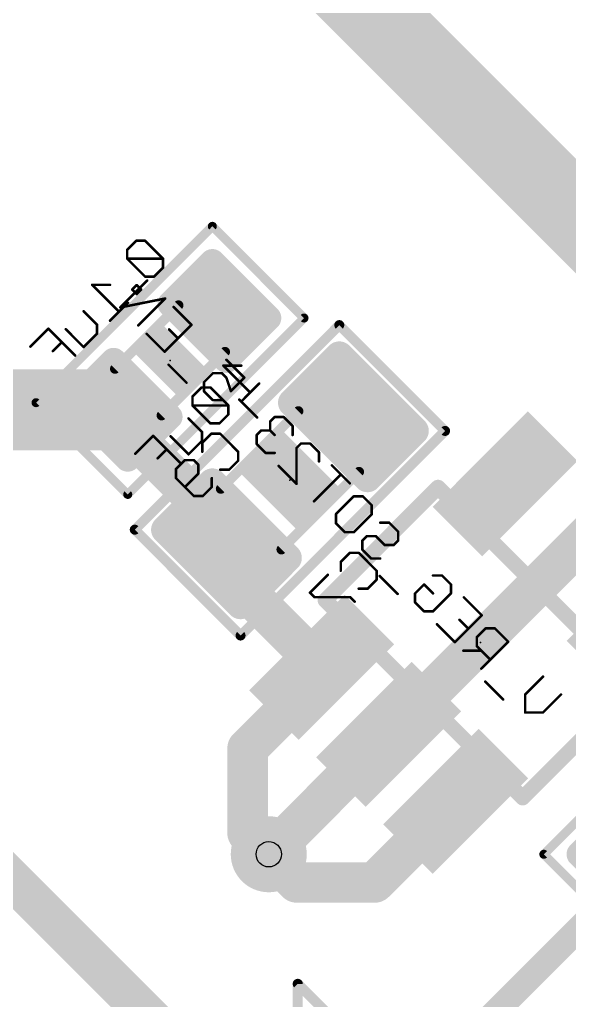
# Model space of a CAD drawing. Extents: x -76 to 580, y -41 to 95.
# Drawn here: x 49.9 to 55.41, y 5.25 to 15.08 of the extents above; entities that cross this region are included whole.
import ezdxf

# ---------------------------------------------------------------- set-up
doc = ezdxf.new("R2010")
doc.units = 0
for name, color, linetype in [('1', 22, 'CONTINUOUS'), ('16', 175, 'CONTINUOUS'), ('18', 82, 'CONTINUOUS'), ('21', 32, 'CONTINUOUS'), ('24', 7, 'CONTINUOUS'), ('25', 253, 'CONTINUOUS'), ('26', 253, 'CONTINUOUS'), ('28', 253, 'CONTINUOUS'), ('29', 253, 'CONTINUOUS'), ('30', 253, 'CONTINUOUS'), ('32', 253, 'CONTINUOUS'), ('36', 253, 'CONTINUOUS'), ('40', 175, 'CONTINUOUS'), ('44', 253, 'CONTINUOUS'), ('52', 253, 'CONTINUOUS')]:
    doc.layers.add(name, color=color, linetype=linetype)

# ---------------------------------------------------------------- blocks, each defined once
blk = doc.blocks.new('RECT')
blk.add_solid([(-0.5, -0.5), (0.5, -0.5), (-0.5, 0.5), (0.5, 0.5)])
blk = doc.blocks.new('RECT128000X192000R30')
at = {"const_width": 0.12}
blk.add_lwpolyline([(0.34, -0.48), (0.34, 0.48, 0.4142), (0.28, 0.54), (-0.28, 0.54, 0.4142), (-0.34, 0.48), (-0.34, -0.48, 0.4142), (-0.28, -0.54), (0.28, -0.54, 0.4142)], format="xyb", close=True, dxfattribs=at)
blk.add_solid([(-0.3054, -0.5054), (0.3054, -0.5054), (-0.3054, 0.5054), (0.3054, 0.5054)])
blk = doc.blocks.new('RECT152384X216384R30')
at = {"const_width": 0.1429}
blk.add_lwpolyline([(0.4048, -0.5333), (0.4048, 0.5333, 0.4142), (0.3333, 0.6048), (-0.3333, 0.6048, 0.4142), (-0.4048, 0.5333), (-0.4048, -0.5333, 0.4142), (-0.3333, -0.6048), (0.3333, -0.6048, 0.4142)], format="xyb", close=True, dxfattribs=at)
blk.add_solid([(-0.3587, -0.5587), (0.3587, -0.5587), (-0.3587, 0.5587), (0.3587, 0.5587)])
blk = doc.blocks.new('RECT136384X168384R30')
at = {"const_width": 0.1279}
blk.add_lwpolyline([(0.3623, -0.3983), (0.3623, 0.3983, 0.4142), (0.2983, 0.4623), (-0.2983, 0.4623, 0.4142), (-0.3623, 0.3983), (-0.3623, -0.3983, 0.4142), (-0.2983, -0.4623), (0.2983, -0.4623, 0.4142)], format="xyb", close=True, dxfattribs=at)
blk.add_solid([(-0.3237, -0.4237), (0.3237, -0.4237), (-0.3237, 0.4237), (0.3237, 0.4237)])
blk = doc.blocks.new('RECT112000X144000R30')
at = {"const_width": 0.105}
blk.add_lwpolyline([(0.2975, -0.345), (0.2975, 0.345, 0.4142), (0.245, 0.3975), (-0.245, 0.3975, 0.4142), (-0.2975, 0.345), (-0.2975, -0.345, 0.4142), (-0.245, -0.3975), (0.245, -0.3975, 0.4142)], format="xyb", close=True, dxfattribs=at)
blk.add_solid([(-0.2704, -0.3704), (0.2704, -0.3704), (-0.2704, 0.3704), (0.2704, 0.3704)])
blk = doc.blocks.new('ROUNDV')
at = {"const_width": 0.5}
blk.add_lwpolyline([(0, -0.25, 1), (0, 0.25, 1), (0, -0.25)], format="xyb", dxfattribs=at)

msp = doc.modelspace()

# ---------------------------------------------------------------- linework, layer by layer
at = {"layer": '1', "const_width": 0.4064}
for points in [[(55.7907, 10.1116), (52.3966, 6.7175)], [(51.4067, 4.879), (47.5176, 8.7681)]]:
    msp.add_lwpolyline(points, dxfattribs=at)
at = {"layer": '1', "const_width": 0.2032}
msp.add_lwpolyline([(52.3248, 6.7894, 1), (52.4685, 6.6457)], format="xyb", dxfattribs=at)
at = {"layer": '16'}
for points, const_width in [([(56.9928, 11.5966), (51.9723, 16.617)], 0.8128), ([(50.7703, 11.1723), (44.8306, 11.1723)], 0.8128), ([(50.7703, 11.1723), (51.6895, 10.253)], 0.4064), ([(50.7703, 11.1723), (50.9117, 11.1723)], 0.3048), ([(51.6895, 9.8286), (51.6895, 10.253)], 0.4064), ([(51.6187, 9.8994), (51.6895, 9.8286)], 0.4064), ([(51.6189, 9.8994), (51.6187, 9.8994)], 0.3048), ([(51.9723, 9.5459), (51.6189, 9.8994)], 0.3048), ([(51.9016, 9.6166), (51.6895, 9.8286)], 0.4064), ([(51.9724, 9.8288), (51.9016, 9.758)], 0.3048), ([(51.9016, 9.758), (51.9016, 9.6166)], 0.3048), ([(52.9269, 8.5913), (51.9016, 9.6166)], 0.4064), ([(52.9269, 8.5206), (52.9269, 8.5913)], 0.4064), ([(52.1845, 7.7782), (52.9269, 8.5206)], 0.4064), ([(52.1845, 6.9296), (52.1845, 7.7782)], 0.4064), ([(54.2704, 7.2478), (53.4573, 6.4347)], 0.4064), ([(52.3966, 6.7175), (52.1845, 6.9296)], 0.4064), ([(52.6795, 6.4347), (52.3966, 6.7175)], 0.4064), ([(53.4573, 6.4347), (52.6795, 6.4347)], 0.4064)]:
    msp.add_lwpolyline(points, dxfattribs=dict(at, const_width=const_width))
for points, const_width in [([(50.7703, 10.9691, 1), (50.7703, 11.3755)], 0.4064), ([(50.8421, 11.2441, 1), (50.6984, 11.1004)], 0.2032), ([(50.7703, 11.2485, 1), (50.7703, 11.0961)], 0.1524), ([(50.9117, 11.0961, 1), (50.9117, 11.2485)], 0.1524), ([(51.7911, 10.253, 1), (51.5879, 10.253)], 0.2032), ([(51.6177, 10.1812, 1), (51.7613, 10.3249)], 0.2032), ([(51.6906, 9.9713, 1), (51.5469, 9.8276)], 0.2032), ([(51.6187, 9.9756, 1), (51.6187, 9.8232)], 0.1524), ([(51.6727, 9.9533, 1), (51.565, 9.8455)], 0.1524), ([(51.7613, 9.9005, 1), (51.6177, 9.7568)], 0.2032), ([(51.6189, 9.8232, 1), (51.6189, 9.9756)], 0.1524), ([(51.5879, 9.8286, 1), (51.7911, 9.8286)], 0.2032), ([(51.6177, 9.7568, 1), (51.7613, 9.9005)], 0.2032), ([(52.0262, 9.7749, 1), (51.9185, 9.8827)], 0.1524), ([(51.9778, 9.758, 1), (51.8254, 9.758)], 0.1524), ([(51.8477, 9.8119, 1), (51.9554, 9.7041)], 0.1524), ([(51.9734, 9.6884, 1), (51.8297, 9.5447)], 0.2032), ([(51.8297, 9.5447, 1), (51.9734, 9.6884)], 0.2032), ([(51.8254, 9.6166, 1), (51.9778, 9.6166)], 0.1524), ([(51.9185, 9.4921, 1), (52.0262, 9.5998)], 0.1524), ([(53.0285, 8.5913, 1), (52.8253, 8.5913)], 0.2032), ([(52.855, 8.5194, 1), (52.9987, 8.6631)], 0.2032), ([(52.9987, 8.4487, 1), (52.855, 8.5924)], 0.2032), ([(52.8253, 8.5206, 1), (53.0285, 8.5206)], 0.2032), ([(52.2861, 7.7782, 1), (52.0829, 7.7782)], 0.2032), ([(52.1126, 7.85, 1), (52.2563, 7.7063)], 0.2032), ([(54.3422, 7.1759, 1), (54.1985, 7.3196)], 0.2032), ([(52.2563, 7.0015, 1), (52.1126, 6.8578)], 0.2032), ([(52.0829, 6.9296, 1), (52.2861, 6.9296)], 0.2032), ([(52.4685, 6.7894, 1), (52.3248, 6.6457)], 0.2032), ([(52.3248, 6.6457, 1), (52.4685, 6.7894)], 0.2032), ([(52.6795, 6.5363, 1), (52.6795, 6.3331)], 0.2032), ([(52.6076, 6.3628, 1), (52.7513, 6.5065)], 0.2032), ([(53.3854, 6.5065, 1), (53.5291, 6.3628)], 0.2032), ([(53.4573, 6.3331, 1), (53.4573, 6.5363)], 0.2032)]:
    msp.add_lwpolyline(points, format="xyb", dxfattribs=dict(at, const_width=const_width))
at = {"layer": '21', "const_width": 0.254}
msp.add_lwpolyline([(52.2446, 2.7118), (55.8367, 6.3039)], dxfattribs=at)
at = {"layer": '24'}
for p in [(51.4067, 11.6673), (52.6087, 10.4652), (54.5179, 8.8388)]:
    msp.add_point(p, dxfattribs=at)
at = {"layer": '25', "const_width": 0.1016}
for points in [[(52.6872, 4.987), (52.6872, 5.4185)], [(52.6872, 5.4185), (53.3343, 4.7713)]]:
    msp.add_lwpolyline(points, dxfattribs=at)
at = {"layer": '25', "const_width": 0.0508}
for points in [[(52.7126, 5.4185, 1), (52.6618, 5.4185)], [(52.7051, 5.4364, 1), (52.6692, 5.4005)]]:
    msp.add_lwpolyline(points, format="xyb", dxfattribs=at)
at = {"layer": '26', "const_width": 0.0254}
for points in [[(51.7301, 10.8418), (51.82, 10.9317)], [(51.82, 10.9317), (51.9099, 10.9317)], [(51.9099, 10.9317), (52.0896, 10.752)], [(51.7301, 10.752), (51.7301, 10.8418)], [(52.0896, 10.752), (52.0896, 10.6621)], [(51.4655, 10.5772), (51.5554, 10.6671)], [(51.5554, 10.6671), (51.6453, 10.6671)], [(51.6453, 10.6671), (51.6902, 10.6222)], [(51.6902, 10.6222), (51.6902, 10.5323)], [(52.0896, 10.6621), (51.9998, 10.5722)], [(51.4655, 10.4873), (51.4655, 10.5772)], [(51.6902, 10.5323), (51.5554, 10.3975)], [(51.9998, 10.5722), (51.9099, 10.5722)], [(51.6453, 10.3076), (51.4655, 10.4873)], [(51.825, 10.4873), (51.825, 10.3975)], [(51.825, 10.3975), (51.7352, 10.3076)], [(51.7352, 10.3076), (51.6453, 10.3076)], [(53.1185, 9.6486), (53.2084, 9.7385)], [(53.2084, 9.7385), (53.2983, 9.7385)], [(53.2983, 9.7385), (53.478, 9.5587)], [(53.1185, 9.5587), (53.1185, 9.6486)], [(53.478, 9.5587), (53.478, 9.4688)], [(52.9887, 9.5188), (52.809, 9.339)], [(53.478, 9.4688), (53.3882, 9.379)], [(52.809, 9.339), (52.8539, 9.2941)], [(53.3882, 9.379), (53.2983, 9.379)], [(52.8539, 9.2941), (53.2134, 9.2941)], [(53.2134, 9.2941), (53.2584, 9.2492)]]:
    msp.add_lwpolyline(points, dxfattribs=at)
at = {"layer": '26', "const_width": 0.0127}
for points in [[(51.82, 10.9381, 1), (51.82, 10.9254)], [(51.8245, 10.9272, 1), (51.8155, 10.9362)], [(51.9144, 10.9362, 1), (51.9054, 10.9272)], [(51.9099, 10.9254, 1), (51.9099, 10.9381)], [(51.7365, 10.8418, 1), (51.7238, 10.8418)], [(51.7256, 10.8463, 1), (51.7346, 10.8373)], [(51.7238, 10.752, 1), (51.7365, 10.752)], [(52.096, 10.752, 1), (52.0833, 10.752)], [(52.0851, 10.7475, 1), (52.0941, 10.7564)], [(51.5554, 10.6735, 1), (51.5554, 10.6608)], [(51.5599, 10.6626, 1), (51.5509, 10.6716)], [(51.6498, 10.6716, 1), (51.6408, 10.6626)], [(51.6453, 10.6608, 1), (51.6453, 10.6735)], [(51.6966, 10.6222, 1), (51.6839, 10.6222)], [(51.6857, 10.6177, 1), (51.6947, 10.6267)], [(52.0833, 10.6621, 1), (52.096, 10.6621)], [(52.0941, 10.6576, 1), (52.0851, 10.6666)], [(51.461, 10.5817, 1), (51.47, 10.5727)], [(51.4719, 10.5772, 1), (51.4592, 10.5772)], [(51.6839, 10.5323, 1), (51.6966, 10.5323)], [(51.6947, 10.5278, 1), (51.6857, 10.5368)], [(51.9099, 10.5785, 1), (51.9099, 10.5658)], [(51.9953, 10.5767, 1), (52.0042, 10.5677)], [(51.9998, 10.5658, 1), (51.9998, 10.5785)], [(51.47, 10.4918, 1), (51.461, 10.4829)], [(51.4592, 10.4873, 1), (51.4719, 10.4873)], [(51.8314, 10.4873, 1), (51.8187, 10.4873)], [(51.5509, 10.402, 1), (51.5599, 10.393)], [(51.8187, 10.3975, 1), (51.8314, 10.3975)], [(51.8295, 10.393, 1), (51.8205, 10.402)], [(51.6453, 10.3139, 1), (51.6453, 10.3012)], [(51.6408, 10.3031, 1), (51.6498, 10.3121)], [(51.7307, 10.3121, 1), (51.7396, 10.3031)], [(51.7352, 10.3012, 1), (51.7352, 10.3139)], [(53.2084, 9.7448, 1), (53.2084, 9.7321)], [(53.2129, 9.734, 1), (53.2039, 9.743)], [(53.3028, 9.743, 1), (53.2938, 9.734)], [(53.2983, 9.7321, 1), (53.2983, 9.7448)], [(53.114, 9.6531, 1), (53.123, 9.6441)], [(53.1249, 9.6486, 1), (53.1122, 9.6486)], [(53.1122, 9.5587, 1), (53.1249, 9.5587)], [(53.4844, 9.5587, 1), (53.4717, 9.5587)], [(53.4735, 9.5542, 1), (53.4825, 9.5632)], [(52.9932, 9.5143, 1), (52.9842, 9.5233)], [(53.4717, 9.4688, 1), (53.4844, 9.4688)], [(53.4825, 9.4643, 1), (53.4735, 9.4733)], [(52.8135, 9.3435, 1), (52.8045, 9.3346)], [(52.8045, 9.3435, 1), (52.8135, 9.3346)], [(53.2983, 9.3853, 1), (53.2983, 9.3726)], [(53.3837, 9.3834, 1), (53.3926, 9.3745)], [(53.3882, 9.3726, 1), (53.3882, 9.3853)], [(52.8539, 9.3005, 1), (52.8539, 9.2878)], [(52.8494, 9.2896, 1), (52.8584, 9.2986)], [(53.2179, 9.2986, 1), (53.2089, 9.2896)], [(53.2134, 9.2878, 1), (53.2134, 9.3005)], [(53.2539, 9.2447, 1), (53.2629, 9.2537)]]:
    msp.add_lwpolyline(points, format="xyb", dxfattribs=at)
at = {"layer": '28', "const_width": 0.0254}
for points in [[(51.0673, 12.866), (50.9774, 12.7761)], [(51.1572, 12.866), (51.0673, 12.866)], [(51.3369, 12.6863), (51.1572, 12.866)], [(50.9774, 12.7761), (50.9774, 12.6863)], [(50.9774, 12.6863), (51.1572, 12.5065)], [(51.3369, 12.6863), (50.9774, 12.6863)], [(51.3369, 12.5964), (51.3369, 12.6863)], [(51.2471, 12.5065), (51.3369, 12.5964)], [(51.1572, 12.5065), (51.2471, 12.5065)], [(50.8052, 12.4242), (50.6255, 12.4242)], [(50.6255, 12.4242), (50.8951, 12.1545)], [(50.9079, 12.1974), (51.1776, 12.467)], [(51.0723, 12.4217), (51.0274, 12.3767)], [(51.0274, 12.3767), (51.0723, 12.3318)], [(51.1173, 12.3767), (51.0723, 12.4217)], [(51.0723, 12.3318), (51.1173, 12.3767)], [(51.3573, 12.2873), (50.9079, 12.1974)], [(51.0877, 12.0176), (51.3573, 12.2873)], [(50.985, 12.2444), (50.8052, 12.0647)], [(51.4422, 12.2024), (51.6219, 12.0226)], [(50.5406, 12.1596), (50.6754, 12.0247)], [(50.1861, 11.9848), (50.0064, 11.8051)], [(50.4558, 11.7152), (50.1861, 11.9848)], [(50.5406, 11.8), (50.3609, 11.9798)], [(50.6754, 12.0247), (50.6754, 11.9349)], [(51.6219, 12.0226), (51.3523, 11.753)], [(50.6754, 11.9349), (50.5406, 11.8)], [(51.3523, 11.753), (51.1725, 11.9328)], [(51.4871, 11.8878), (51.3972, 11.9777)], [(50.3209, 11.85), (50.2311, 11.7601)], [(51.572, 11.4435), (51.3922, 11.6232)], [(52.1213, 11.6147), (51.9415, 11.6147)], [(51.9415, 11.6147), (52.2112, 11.345)], [(51.9714, 11.6732), (52.1511, 11.4934)], [(51.8366, 11.5384), (51.7467, 11.4485)], [(51.9265, 11.5384), (51.8366, 11.5384)], [(51.9714, 11.4934), (51.9265, 11.5384)], [(52.0163, 11.3586), (51.9714, 11.4934)], [(52.1511, 11.4934), (52.0163, 11.3586)], [(51.7219, 11.395), (51.632, 11.3051)], [(51.8117, 11.395), (51.7219, 11.395)], [(51.7467, 11.4485), (51.7467, 11.3586)], [(51.9915, 11.2153), (51.8117, 11.395)], [(52.301, 11.4349), (52.1213, 11.2552)], [(51.632, 11.3051), (51.632, 11.2153)], [(51.7467, 11.3586), (51.8366, 11.2687)], [(51.632, 11.2153), (51.8117, 11.0355)], [(51.9915, 11.2153), (51.632, 11.2153)], [(51.8366, 11.2687), (51.9265, 11.2687)], [(51.9915, 11.1254), (51.9915, 11.2153)], [(52.2809, 11.094), (52.1012, 11.2738)], [(51.9016, 11.0355), (51.9915, 11.1254)], [(52.4557, 11.0991), (52.4107, 11.0541)], [(52.5455, 11.0991), (52.4557, 11.0991)], [(52.6354, 11.0092), (52.5455, 11.0991)], [(51.5921, 11.0855), (51.7269, 10.9507)], [(51.8117, 11.0355), (51.9016, 11.0355)], [(52.4107, 11.0541), (52.4107, 10.9642)], [(52.6354, 10.9193), (52.6354, 11.0092)], [(51.2376, 10.9107), (51.0578, 10.731)], [(51.5072, 10.6411), (51.2376, 10.9107)], [(51.5921, 10.726), (51.4123, 10.9057)], [(51.7269, 10.9507), (51.7269, 10.8608)], [(52.3208, 10.9642), (52.2759, 10.9193)], [(52.2759, 10.9193), (52.2759, 10.8294)], [(52.4107, 10.9642), (52.3208, 10.9642)], [(52.4107, 10.9642), (52.4557, 10.9193)], [(51.7269, 10.8608), (51.5921, 10.726)], [(52.2759, 10.8294), (52.3658, 10.7395)], [(52.6753, 10.7895), (52.7203, 10.8345)], [(52.7203, 10.8345), (52.8101, 10.8345)], [(52.8101, 10.8345), (52.9, 10.7446)], [(51.3724, 10.7759), (51.2825, 10.686)], [(52.3658, 10.7395), (52.4557, 10.7395)], [(52.6753, 10.43), (52.6753, 10.7895)], [(52.9, 10.7446), (52.9, 10.6547)], [(52.4956, 10.6098), (52.6753, 10.43)], [(53.2096, 10.435), (53.0298, 10.6148)], [(52.85, 10.2553), (53.1197, 10.5249)], [(53.0697, 10.1255), (53.2495, 10.3052)], [(53.2495, 10.3052), (53.3393, 10.3052)], [(53.3393, 10.3052), (53.4292, 10.2154)], [(53.4292, 10.2154), (53.4292, 10.1255)], [(53.0697, 10.0356), (53.0697, 10.1255)], [(53.4292, 10.1255), (53.2495, 9.9457)], [(53.1596, 9.9457), (53.0697, 10.0356)], [(53.5141, 10.0406), (53.6039, 10.0406)], [(53.6039, 10.0406), (53.6938, 9.9508)], [(53.2495, 9.9457), (53.1596, 9.9457)], [(53.6938, 9.9508), (53.6938, 9.8609)], [(53.3793, 9.9058), (53.3343, 9.8609)], [(53.3343, 9.8609), (53.3343, 9.771)], [(53.4691, 9.9058), (53.3793, 9.9058)], [(53.559, 9.8159), (53.4691, 9.9058)], [(53.6938, 9.8609), (53.6489, 9.8159)], [(53.3343, 9.771), (53.4242, 9.6811)], [(53.6489, 9.8159), (53.559, 9.8159)], [(53.4242, 9.6811), (53.5141, 9.6811)], [(53.6888, 9.3266), (53.509, 9.5064)], [(54.0433, 9.5114), (54.1332, 9.5114)], [(54.1332, 9.5114), (54.223, 9.4216)], [(53.8635, 9.3317), (53.9534, 9.4216)], [(53.8635, 9.2418), (53.8635, 9.3317)], [(53.9534, 9.4216), (54.0433, 9.3317)], [(54.223, 9.3317), (54.0433, 9.1519)], [(54.223, 9.4216), (54.223, 9.3317)], [(53.9534, 9.1519), (53.8635, 9.2418)], [(54.3528, 9.2918), (54.5326, 9.112)], [(54.0433, 9.1519), (53.9534, 9.1519)], [(54.5326, 9.112), (54.2629, 8.8424)], [(54.3978, 8.9772), (54.3079, 9.0671)], [(54.2629, 8.8424), (54.0832, 9.0221)], [(54.5725, 8.9822), (54.4826, 8.8924)], [(54.6624, 8.9822), (54.5725, 8.9822)], [(54.7972, 8.8474), (54.6624, 8.9822)], [(54.4826, 8.8924), (54.4826, 8.8025)], [(54.5275, 8.5778), (54.7972, 8.8474)], [(54.5275, 8.7575), (54.3478, 8.7575)], [(54.4826, 8.8025), (54.6174, 8.6677)], [(54.7472, 8.2682), (54.5675, 8.448)], [(54.9669, 8.3182), (55.1466, 8.498)], [(54.9669, 8.1384), (54.9669, 8.3182)], [(55.3264, 8.3182), (55.1466, 8.1384)], [(55.1466, 8.1384), (54.9669, 8.1384)]]:
    msp.add_lwpolyline(points, dxfattribs=at)
at = {"layer": '28', "const_width": 0.0127}
for points in [[(51.0673, 12.8724, 1), (51.0673, 12.8597)], [(51.0718, 12.8615, 1), (51.0628, 12.8705)], [(51.1617, 12.8705, 1), (51.1527, 12.8615)], [(51.1572, 12.8597, 1), (51.1572, 12.8724)], [(50.9729, 12.7806, 1), (50.9819, 12.7716)], [(50.9838, 12.7761, 1), (50.9711, 12.7761)], [(50.9774, 12.6926, 1), (50.9774, 12.6799)], [(50.9819, 12.6907, 1), (50.9729, 12.6818)], [(50.9711, 12.6863, 1), (50.9838, 12.6863)], [(51.3433, 12.6863, 1), (51.3306, 12.6863)], [(51.3324, 12.6818, 1), (51.3414, 12.6907)], [(51.3369, 12.6799, 1), (51.3369, 12.6926)], [(51.3306, 12.5964, 1), (51.3433, 12.5964)], [(51.3414, 12.5919, 1), (51.3324, 12.6009)], [(51.1572, 12.5129, 1), (51.1572, 12.5002)], [(51.1527, 12.502, 1), (51.1617, 12.511)], [(51.2426, 12.511, 1), (51.2515, 12.502)], [(51.2471, 12.5002, 1), (51.2471, 12.5129)], [(50.6255, 12.4305, 1), (50.6255, 12.4178)], [(50.6299, 12.4287, 1), (50.621, 12.4197)], [(50.8052, 12.4178, 1), (50.8052, 12.4305)], [(51.0319, 12.3812, 1), (51.0229, 12.3722)], [(51.0229, 12.3812, 1), (51.0319, 12.3722)], [(51.0768, 12.4261, 1), (51.0678, 12.4172)], [(51.0768, 12.4172, 1), (51.0678, 12.4261)], [(51.1218, 12.3722, 1), (51.1128, 12.3812)], [(51.1128, 12.3722, 1), (51.1218, 12.3812)], [(51.1821, 12.4625, 1), (51.1731, 12.4715)], [(51.0678, 12.3363, 1), (51.0768, 12.3273)], [(51.0678, 12.3273, 1), (51.0768, 12.3363)], [(51.3618, 12.2828, 1), (51.3528, 12.2917)], [(51.3586, 12.281, 1), (51.3561, 12.2935)], [(50.9067, 12.2036, 1), (50.9092, 12.1911)], [(50.9035, 12.2019, 1), (50.9124, 12.1929)], [(50.9895, 12.2399, 1), (50.9805, 12.2489)], [(51.4467, 12.2069, 1), (51.4377, 12.1979)], [(50.5451, 12.1641, 1), (50.5361, 12.1551)], [(50.8906, 12.15, 1), (50.8996, 12.159)], [(50.1906, 11.9893, 1), (50.1816, 11.9803)], [(50.1906, 11.9803, 1), (50.1816, 11.9893)], [(50.3653, 11.9843, 1), (50.3564, 11.9753)], [(50.6818, 12.0247, 1), (50.6691, 12.0247)], [(50.6709, 12.0203, 1), (50.6799, 12.0292)], [(50.8007, 12.0691, 1), (50.8097, 12.0602)], [(51.0832, 12.0221, 1), (51.0922, 12.0131)], [(51.6264, 12.0182, 1), (51.6175, 12.0271)], [(51.6175, 12.0182, 1), (51.6264, 12.0271)], [(50.6691, 11.9349, 1), (50.6818, 11.9349)], [(50.6799, 11.9304, 1), (50.6709, 11.9394)], [(51.177, 11.9373, 1), (51.1681, 11.9283)], [(51.4017, 11.9822, 1), (51.3928, 11.9732)], [(51.4826, 11.8833, 1), (51.4916, 11.8923)], [(50.0019, 11.8096, 1), (50.0109, 11.8006)], [(50.3254, 11.8455, 1), (50.3165, 11.8545)], [(50.5361, 11.8045, 1), (50.5451, 11.7956)], [(50.5361, 11.7956, 1), (50.5451, 11.8045)], [(50.2266, 11.7646, 1), (50.2356, 11.7557)], [(50.4513, 11.7107, 1), (50.4603, 11.7197)], [(51.3478, 11.7575, 1), (51.3568, 11.7485)], [(51.3478, 11.7485, 1), (51.3568, 11.7575)], [(51.3967, 11.6277, 1), (51.3877, 11.6187)], [(51.9415, 11.621, 1), (51.9415, 11.6083)], [(51.946, 11.6192, 1), (51.937, 11.6102)], [(51.9759, 11.6777, 1), (51.9669, 11.6687)], [(52.1213, 11.6083, 1), (52.1213, 11.621)], [(51.8366, 11.5447, 1), (51.8366, 11.532)], [(51.8411, 11.5339, 1), (51.8321, 11.5429)], [(51.9309, 11.5429, 1), (51.922, 11.5339)], [(51.9265, 11.532, 1), (51.9265, 11.5447)], [(51.9774, 11.4954, 1), (51.9654, 11.4914)], [(51.9669, 11.489, 1), (51.9759, 11.4979)], [(52.1556, 11.489, 1), (52.1467, 11.4979)], [(52.1467, 11.489, 1), (52.1556, 11.4979)], [(51.5675, 11.439, 1), (51.5765, 11.448)], [(51.7219, 11.4014, 1), (51.7219, 11.3887)], [(51.7263, 11.3905, 1), (51.7174, 11.3995)], [(51.753, 11.4485, 1), (51.7403, 11.4485)], [(51.7422, 11.453, 1), (51.7512, 11.444)], [(51.8162, 11.3995, 1), (51.8073, 11.3905)], [(51.8117, 11.3887, 1), (51.8117, 11.4014)], [(52.3055, 11.4304, 1), (52.2965, 11.4394)], [(51.6383, 11.3051, 1), (51.6256, 11.3051)], [(51.6275, 11.3096, 1), (51.6365, 11.3006)], [(51.7512, 11.3631, 1), (51.7422, 11.3541)], [(51.7403, 11.3586, 1), (51.753, 11.3586)], [(52.0118, 11.3631, 1), (52.0208, 11.3541)], [(52.0103, 11.3566, 1), (52.0224, 11.3606)], [(52.2067, 11.3406, 1), (52.2157, 11.3495)], [(51.632, 11.2216, 1), (51.632, 11.2089)], [(51.6365, 11.2197, 1), (51.6275, 11.2108)], [(51.6256, 11.2153, 1), (51.6383, 11.2153)], [(51.8366, 11.2751, 1), (51.8366, 11.2624)], [(51.8321, 11.2643, 1), (51.8411, 11.2732)], [(51.9265, 11.2624, 1), (51.9265, 11.2751)], [(51.9978, 11.2153, 1), (51.9851, 11.2153)], [(51.987, 11.2108, 1), (51.996, 11.2197)], [(51.9915, 11.2089, 1), (51.9915, 11.2216)], [(52.1057, 11.2783, 1), (52.0967, 11.2693)], [(52.1168, 11.2597, 1), (52.1258, 11.2507)], [(51.9851, 11.1254, 1), (51.9978, 11.1254)], [(51.996, 11.1209, 1), (51.987, 11.1299)], [(52.4557, 11.1054, 1), (52.4557, 11.0927)], [(52.4601, 11.0946, 1), (52.4512, 11.1035)], [(52.55, 11.1035, 1), (52.541, 11.0946)], [(52.5455, 11.0927, 1), (52.5455, 11.1054)], [(51.5966, 11.09, 1), (51.5876, 11.081)], [(51.8117, 11.0419, 1), (51.8117, 11.0292)], [(51.8073, 11.031, 1), (51.8162, 11.04)], [(51.8971, 11.04, 1), (51.9061, 11.031)], [(51.9016, 11.0292, 1), (51.9016, 11.0419)], [(52.2764, 11.0895, 1), (52.2854, 11.0985)], [(52.4062, 11.0586, 1), (52.4152, 11.0496)], [(52.4171, 11.0541, 1), (52.4044, 11.0541)], [(52.6418, 11.0092, 1), (52.6291, 11.0092)], [(52.6309, 11.0047, 1), (52.6399, 11.0137)], [(51.2421, 10.9152, 1), (51.2331, 10.9063)], [(51.2421, 10.9063, 1), (51.2331, 10.9152)], [(51.4168, 10.9102, 1), (51.4078, 10.9012)], [(51.7332, 10.9507, 1), (51.7205, 10.9507)], [(51.7224, 10.9462, 1), (51.7314, 10.9551)], [(52.2822, 10.9193, 1), (52.2696, 10.9193)], [(52.2714, 10.9238, 1), (52.2804, 10.9148)], [(52.3208, 10.9706, 1), (52.3208, 10.9579)], [(52.3253, 10.9597, 1), (52.3163, 10.9687)], [(52.4152, 10.9687, 1), (52.4062, 10.9597)], [(52.4044, 10.9642, 1), (52.4171, 10.9642)], [(52.4107, 10.9579, 1), (52.4107, 10.9706)], [(52.4512, 10.9148, 1), (52.4601, 10.9238)], [(52.6291, 10.9193, 1), (52.6418, 10.9193)], [(51.7205, 10.8608, 1), (51.7332, 10.8608)], [(51.7314, 10.8563, 1), (51.7224, 10.8653)], [(52.2804, 10.8339, 1), (52.2714, 10.8249)], [(52.2696, 10.8294, 1), (52.2822, 10.8294)], [(52.7203, 10.8408, 1), (52.7203, 10.8281)], [(52.7247, 10.83, 1), (52.7158, 10.8389)], [(52.8146, 10.8389, 1), (52.8056, 10.83)], [(52.8101, 10.8281, 1), (52.8101, 10.8408)], [(51.0533, 10.7355, 1), (51.0623, 10.7265)], [(51.3769, 10.7714, 1), (51.3679, 10.7804)], [(51.5876, 10.7304, 1), (51.5966, 10.7215)], [(51.5876, 10.7215, 1), (51.5966, 10.7304)], [(52.3658, 10.7459, 1), (52.3658, 10.7332)], [(52.3613, 10.735, 1), (52.3703, 10.744)], [(52.4557, 10.7332, 1), (52.4557, 10.7459)], [(52.6817, 10.7895, 1), (52.669, 10.7895)], [(52.6708, 10.794, 1), (52.6798, 10.785)], [(52.9064, 10.7446, 1), (52.8937, 10.7446)], [(52.8955, 10.7401, 1), (52.9045, 10.7491)], [(51.278, 10.6905, 1), (51.287, 10.6816)], [(51.5027, 10.6366, 1), (51.5117, 10.6456)], [(52.5001, 10.6142, 1), (52.4911, 10.6053)], [(52.8937, 10.6547, 1), (52.9064, 10.6547)], [(53.0343, 10.6193, 1), (53.0253, 10.6103)], [(53.1242, 10.5204, 1), (53.1152, 10.5294)], [(52.669, 10.43, 1), (52.6817, 10.43)], [(52.6708, 10.4255, 1), (52.6798, 10.4345)], [(53.2051, 10.4305, 1), (53.214, 10.4395)], [(52.8456, 10.2598, 1), (52.8545, 10.2508)], [(53.2495, 10.3116, 1), (53.2495, 10.2989)], [(53.254, 10.3008, 1), (53.245, 10.3097)], [(53.3438, 10.3097, 1), (53.3349, 10.3008)], [(53.3393, 10.2989, 1), (53.3393, 10.3116)], [(53.4356, 10.2154, 1), (53.4229, 10.2154)], [(53.4247, 10.2109, 1), (53.4337, 10.2199)], [(53.0652, 10.13, 1), (53.0742, 10.121)], [(53.0761, 10.1255, 1), (53.0634, 10.1255)], [(53.4229, 10.1255, 1), (53.4356, 10.1255)], [(53.4337, 10.121, 1), (53.4247, 10.13)], [(53.0742, 10.0401, 1), (53.0652, 10.0311)], [(53.0634, 10.0356, 1), (53.0761, 10.0356)], [(53.5141, 10.047, 1), (53.5141, 10.0343)], [(53.6084, 10.0451, 1), (53.5995, 10.0362)], [(53.6039, 10.0343, 1), (53.6039, 10.047)], [(53.1596, 9.9521, 1), (53.1596, 9.9394)], [(53.1551, 9.9412, 1), (53.1641, 9.9502)], [(53.245, 9.9502, 1), (53.254, 9.9412)], [(53.2495, 9.9394, 1), (53.2495, 9.9521)], [(53.7002, 9.9508, 1), (53.6875, 9.9508)], [(53.6893, 9.9463, 1), (53.6983, 9.9553)], [(53.3298, 9.8654, 1), (53.3388, 9.8564)], [(53.3407, 9.8609, 1), (53.328, 9.8609)], [(53.3793, 9.9122, 1), (53.3793, 9.8995)], [(53.3837, 9.9013, 1), (53.3748, 9.9103)], [(53.4736, 9.9103, 1), (53.4646, 9.9013)], [(53.4691, 9.8995, 1), (53.4691, 9.9122)], [(53.6875, 9.8609, 1), (53.7002, 9.8609)], [(53.6983, 9.8564, 1), (53.6893, 9.8654)], [(53.3388, 9.7755, 1), (53.3298, 9.7665)], [(53.328, 9.771, 1), (53.3407, 9.771)], [(53.559, 9.8223, 1), (53.559, 9.8096)], [(53.5545, 9.8115, 1), (53.5635, 9.8204)], [(53.6444, 9.8204, 1), (53.6534, 9.8115)], [(53.6489, 9.8096, 1), (53.6489, 9.8223)], [(53.4242, 9.6875, 1), (53.4242, 9.6748)], [(53.4197, 9.6766, 1), (53.4287, 9.6856)], [(53.5141, 9.6748, 1), (53.5141, 9.6875)], [(53.5135, 9.5109, 1), (53.5045, 9.5019)], [(54.0433, 9.5178, 1), (54.0433, 9.5051)], [(54.1376, 9.5159, 1), (54.1287, 9.5069)], [(54.1332, 9.5051, 1), (54.1332, 9.5178)], [(53.859, 9.3362, 1), (53.868, 9.3272)], [(53.8699, 9.3317, 1), (53.8572, 9.3317)], [(53.9579, 9.426, 1), (53.9489, 9.4171)], [(53.9579, 9.4171, 1), (53.9489, 9.426)], [(54.0388, 9.3272, 1), (54.0478, 9.3362)], [(54.2294, 9.4216, 1), (54.2167, 9.4216)], [(54.2167, 9.3317, 1), (54.2294, 9.3317)], [(54.2185, 9.4171, 1), (54.2275, 9.426)], [(54.2275, 9.3272, 1), (54.2185, 9.3362)], [(53.6843, 9.3222, 1), (53.6933, 9.3311)], [(53.868, 9.2463, 1), (53.859, 9.2373)], [(53.8572, 9.2418, 1), (53.8699, 9.2418)], [(54.3573, 9.2963, 1), (54.3483, 9.2873)], [(53.9534, 9.1583, 1), (53.9534, 9.1456)], [(53.9489, 9.1474, 1), (53.9579, 9.1564)], [(54.0388, 9.1564, 1), (54.0478, 9.1474)], [(54.0433, 9.1456, 1), (54.0433, 9.1583)], [(54.3124, 9.0716, 1), (54.3034, 9.0626)], [(54.5371, 9.1075, 1), (54.5281, 9.1165)], [(54.5281, 9.1075, 1), (54.5371, 9.1165)], [(54.0877, 9.0266, 1), (54.0787, 9.0176)], [(54.3933, 8.9727, 1), (54.4022, 8.9817)], [(54.5725, 8.9886, 1), (54.5725, 8.9759)], [(54.577, 8.9777, 1), (54.568, 8.9867)], [(54.6668, 8.9867, 1), (54.6579, 8.9777)], [(54.6624, 8.9759, 1), (54.6624, 8.9886)], [(54.2584, 8.8469, 1), (54.2674, 8.8379)], [(54.2584, 8.8379, 1), (54.2674, 8.8469)], [(54.4781, 8.8968, 1), (54.4871, 8.8879)], [(54.489, 8.8923, 1), (54.4763, 8.8924)], [(54.8017, 8.8429, 1), (54.7927, 8.8519)], [(54.7927, 8.8429, 1), (54.8017, 8.8519)], [(54.3478, 8.7639, 1), (54.3478, 8.7512)], [(54.4871, 8.807, 1), (54.4781, 8.798)], [(54.4763, 8.8025, 1), (54.4889, 8.8025)], [(54.5275, 8.7512, 1), (54.5275, 8.7639)], [(54.6129, 8.6632, 1), (54.6219, 8.6721)], [(54.5231, 8.5823, 1), (54.532, 8.5733)], [(54.5719, 8.4525, 1), (54.563, 8.4435)], [(55.1511, 8.4935, 1), (55.1421, 8.5025)], [(54.7427, 8.2637, 1), (54.7517, 8.2727)], [(54.9732, 8.3182, 1), (54.9605, 8.3182)], [(54.9624, 8.3227, 1), (54.9714, 8.3137)], [(55.3309, 8.3137, 1), (55.3219, 8.3227)], [(54.9669, 8.1448, 1), (54.9669, 8.1321)], [(54.9605, 8.1384, 1), (54.9732, 8.1384)], [(55.1421, 8.1429, 1), (55.1511, 8.134)], [(55.1466, 8.1321, 1), (55.1466, 8.1448)]]:
    msp.add_lwpolyline(points, format="xyb", dxfattribs=at)
at = {"layer": '40'}
for points, const_width in [([(51.8309, 13.0108), (50.0632, 11.243)], 0.09), ([(52.7502, 12.0915), (51.8309, 13.0108)], 0.09), ([(50.9824, 10.3238), (52.7502, 12.0915)], 0.09), ([(51.0531, 9.9702), (53.1037, 12.0208)], 0.1), ([(53.1037, 12.0208), (54.1644, 10.9602)], 0.1), ([(50.0632, 11.243), (50.9824, 10.3238)], 0.09), ([(54.1644, 10.9602), (52.1138, 8.9095)], 0.1), ([(52.1138, 8.9095), (51.0531, 9.9702)], 0.1), ([(56.9221, 8.4853), (55.1543, 6.7175)], 0.09), ([(55.1543, 6.7175), (56.0736, 5.7983)], 0.09)]:
    msp.add_lwpolyline(points, dxfattribs=dict(at, const_width=const_width))
for points, const_width in [([(51.8468, 13.0267, 1), (51.815, 12.9948)], 0.045), ([(51.8468, 12.9948, 1), (51.815, 13.0267)], 0.045), ([(52.7661, 12.0756, 1), (52.7343, 12.1074)], 0.045), ([(52.7343, 12.0756, 1), (52.7661, 12.1074)], 0.045), ([(53.1214, 12.0385, 1), (53.086, 12.0031)], 0.05), ([(53.1214, 12.0031, 1), (53.086, 12.0385)], 0.05), ([(50.0791, 11.2589, 1), (50.0473, 11.2271)], 0.045), ([(50.0473, 11.2589, 1), (50.0791, 11.2271)], 0.045), ([(54.1821, 10.9425, 1), (54.1467, 10.9778)], 0.05), ([(54.1467, 10.9425, 1), (54.1821, 10.9778)], 0.05), ([(50.9665, 10.3397, 1), (50.9983, 10.3078)], 0.045), ([(50.9665, 10.3078, 1), (50.9983, 10.3397)], 0.045), ([(51.0708, 9.9879, 1), (51.0354, 9.9525)], 0.05), ([(51.0354, 9.9879, 1), (51.0708, 9.9525)], 0.05), ([(52.0961, 8.9272, 1), (52.1314, 8.8919)], 0.05), ([(52.0961, 8.8919, 1), (52.1314, 8.9272)], 0.05), ([(55.1702, 6.7334, 1), (55.1384, 6.7016)], 0.045), ([(55.1384, 6.7334, 1), (55.1702, 6.7016)], 0.045)]:
    msp.add_lwpolyline(points, format="xyb", dxfattribs=dict(at, const_width=const_width))
at = {"layer": '44'}
msp.add_circle((52.3966, 6.7175), 0.127, dxfattribs=at)
at = {"layer": '52'}
for points, const_width in [([(50.8551, 11.5824), (51.4915, 12.2188)], 0.1), ([(51.3218, 11.1157), (51.9582, 11.7521)], 0.1), ([(51.9158, 10.3803), (52.6936, 11.1581)], 0.1), ([(52.5239, 9.7722), (53.3017, 10.55)], 0.1), ([(54.0937, 10.3945), (52.9623, 9.2631)], 0.1524), ([(56.0736, 8.4146), (54.0937, 10.3945)], 0.1524), ([(52.9623, 9.2631), (54.9422, 7.2832)], 0.1524), ([(56.0736, 8.4146), (54.9422, 7.2832)], 0.1524)]:
    msp.add_lwpolyline(points, dxfattribs=dict(at, const_width=const_width))
for points, const_width in [([(51.5092, 12.2011, 1), (51.4738, 12.2365)], 0.05), ([(51.9759, 11.7344, 1), (51.9405, 11.7698)], 0.05), ([(50.8374, 11.6001, 1), (50.8728, 11.5647)], 0.05), ([(52.7113, 11.1405, 1), (52.6759, 11.1758)], 0.05), ([(51.3041, 11.1334, 1), (51.3395, 11.098)], 0.05), ([(53.3194, 10.5324, 1), (53.284, 10.5677)], 0.05), ([(51.8981, 10.398, 1), (51.9335, 10.3626)], 0.05), ([(54.1206, 10.4214, 1), (54.0667, 10.3675)], 0.0762), ([(54.1206, 10.3675, 1), (54.0667, 10.4214)], 0.0762), ([(52.5062, 9.7899, 1), (52.5416, 9.7545)], 0.05), ([(52.9892, 9.29, 1), (52.9354, 9.2362)], 0.0762), ([(52.9354, 9.29, 1), (52.9892, 9.2362)], 0.0762), ([(54.9153, 7.3101, 1), (54.9691, 7.2563)], 0.0762), ([(54.9153, 7.2563, 1), (54.9691, 7.3101)], 0.0762)]:
    msp.add_lwpolyline(points, format="xyb", dxfattribs=dict(at, const_width=const_width))

# ---------------------------------------------------------------- block references
at = {"layer": '16', "rotation": 45}
for name, p in [('RECT112000X144000R30', (51.9016, 12.1622)), ('RECT128000X192000R30', (53.2451, 11.1016)), ('RECT112000X144000R30', (50.9117, 11.1723)), ('RECT128000X192000R30', (51.9724, 9.8288))]:
    msp.add_blockref(name, p, dxfattribs=at)
at = {"layer": '16', "xscale": 0.55, "yscale": 1.2, "rotation": 135}
for p in [(54.7655, 10.4299), (52.9269, 8.5913), (53.5986, 7.9195), (54.2704, 7.2478)]:
    msp.add_blockref('RECT', p, dxfattribs=at)
at = {"layer": '18', "xscale": 0.6096, "yscale": 0.6096}
msp.add_blockref('ROUNDV', (52.3966, 6.7175), dxfattribs=at)
msp.add_blockref('ROUNDV', (52.3966, 6.7175), dxfattribs=at)
at = {"layer": '29', "xscale": 0.762, "yscale": 0.762}
msp.add_blockref('ROUNDV', (52.3966, 6.7175), dxfattribs=at)
at = {"layer": '30'}
for name, p, rotation in [('RECT136384X168384R30', (51.9016, 12.1622), 45), ('RECT152384X216384R30', (53.2451, 11.1016), 45), ('RECT136384X168384R30', (50.9117, 11.1723), 45), ('RECT152384X216384R30', (51.9724, 9.8288), 45), ('RECT136384X168384R30', (56.0029, 6.6468), 225)]:
    msp.add_blockref(name, p, dxfattribs=dict(at, rotation=rotation))
at = {"layer": '30', "xscale": 0.7024, "yscale": 1.3524, "rotation": 135}
for p in [(54.7655, 10.4299), (56.109, 9.0864), (52.9269, 8.5913), (53.5986, 7.9195), (54.2704, 7.2478)]:
    msp.add_blockref('RECT', p, dxfattribs=at)
at = {"layer": '30', "xscale": 0.762, "yscale": 0.762}
msp.add_blockref('ROUNDV', (52.3966, 6.7175), dxfattribs=at)
at = {"layer": '32', "rotation": 45}
for name, p in [('RECT112000X144000R30', (51.9016, 12.1622)), ('RECT128000X192000R30', (53.2451, 11.1016)), ('RECT112000X144000R30', (50.9117, 11.1723)), ('RECT128000X192000R30', (51.9724, 9.8288))]:
    msp.add_blockref(name, p, dxfattribs=at)
at = {"layer": '32', "xscale": 0.55, "yscale": 1.2, "rotation": 135}
for p in [(54.7655, 10.4299), (52.9269, 8.5913), (53.5986, 7.9195), (54.2704, 7.2478)]:
    msp.add_blockref('RECT', p, dxfattribs=at)
at = {"layer": '36', "rotation": 45}
for p, xscale, yscale in [((51.4067, 11.6673), 0.3998, 0.6), ((52.6087, 10.4652), 0.6, 0.8)]:
    msp.add_blockref('RECT', p, dxfattribs=dict(at, xscale=xscale, yscale=yscale))
at = {"layer": '52'}
for p, xscale, yscale, rotation in [((51.8309, 12.0915), 0.4, 0.8, 45), ((50.9824, 11.243), 0.4, 0.8, 45), ((54.677, 10.3414), 0.5, 0.65, 135), ((53.0153, 8.6797), 0.5, 0.65, 135), ((53.6871, 8.008), 0.5, 0.65, 135), ((54.3588, 7.3362), 0.5, 0.65, 135)]:
    msp.add_blockref('RECT', p, dxfattribs=dict(at, xscale=xscale, yscale=yscale, rotation=rotation))
at = {"layer": '52', "xscale": 0.4, "rotation": 45}
for p in [(53.1391, 10.9955), (52.0784, 9.9348)]:
    msp.add_blockref('RECT', p, dxfattribs=at)

doc.saveas('drawing.dxf')
